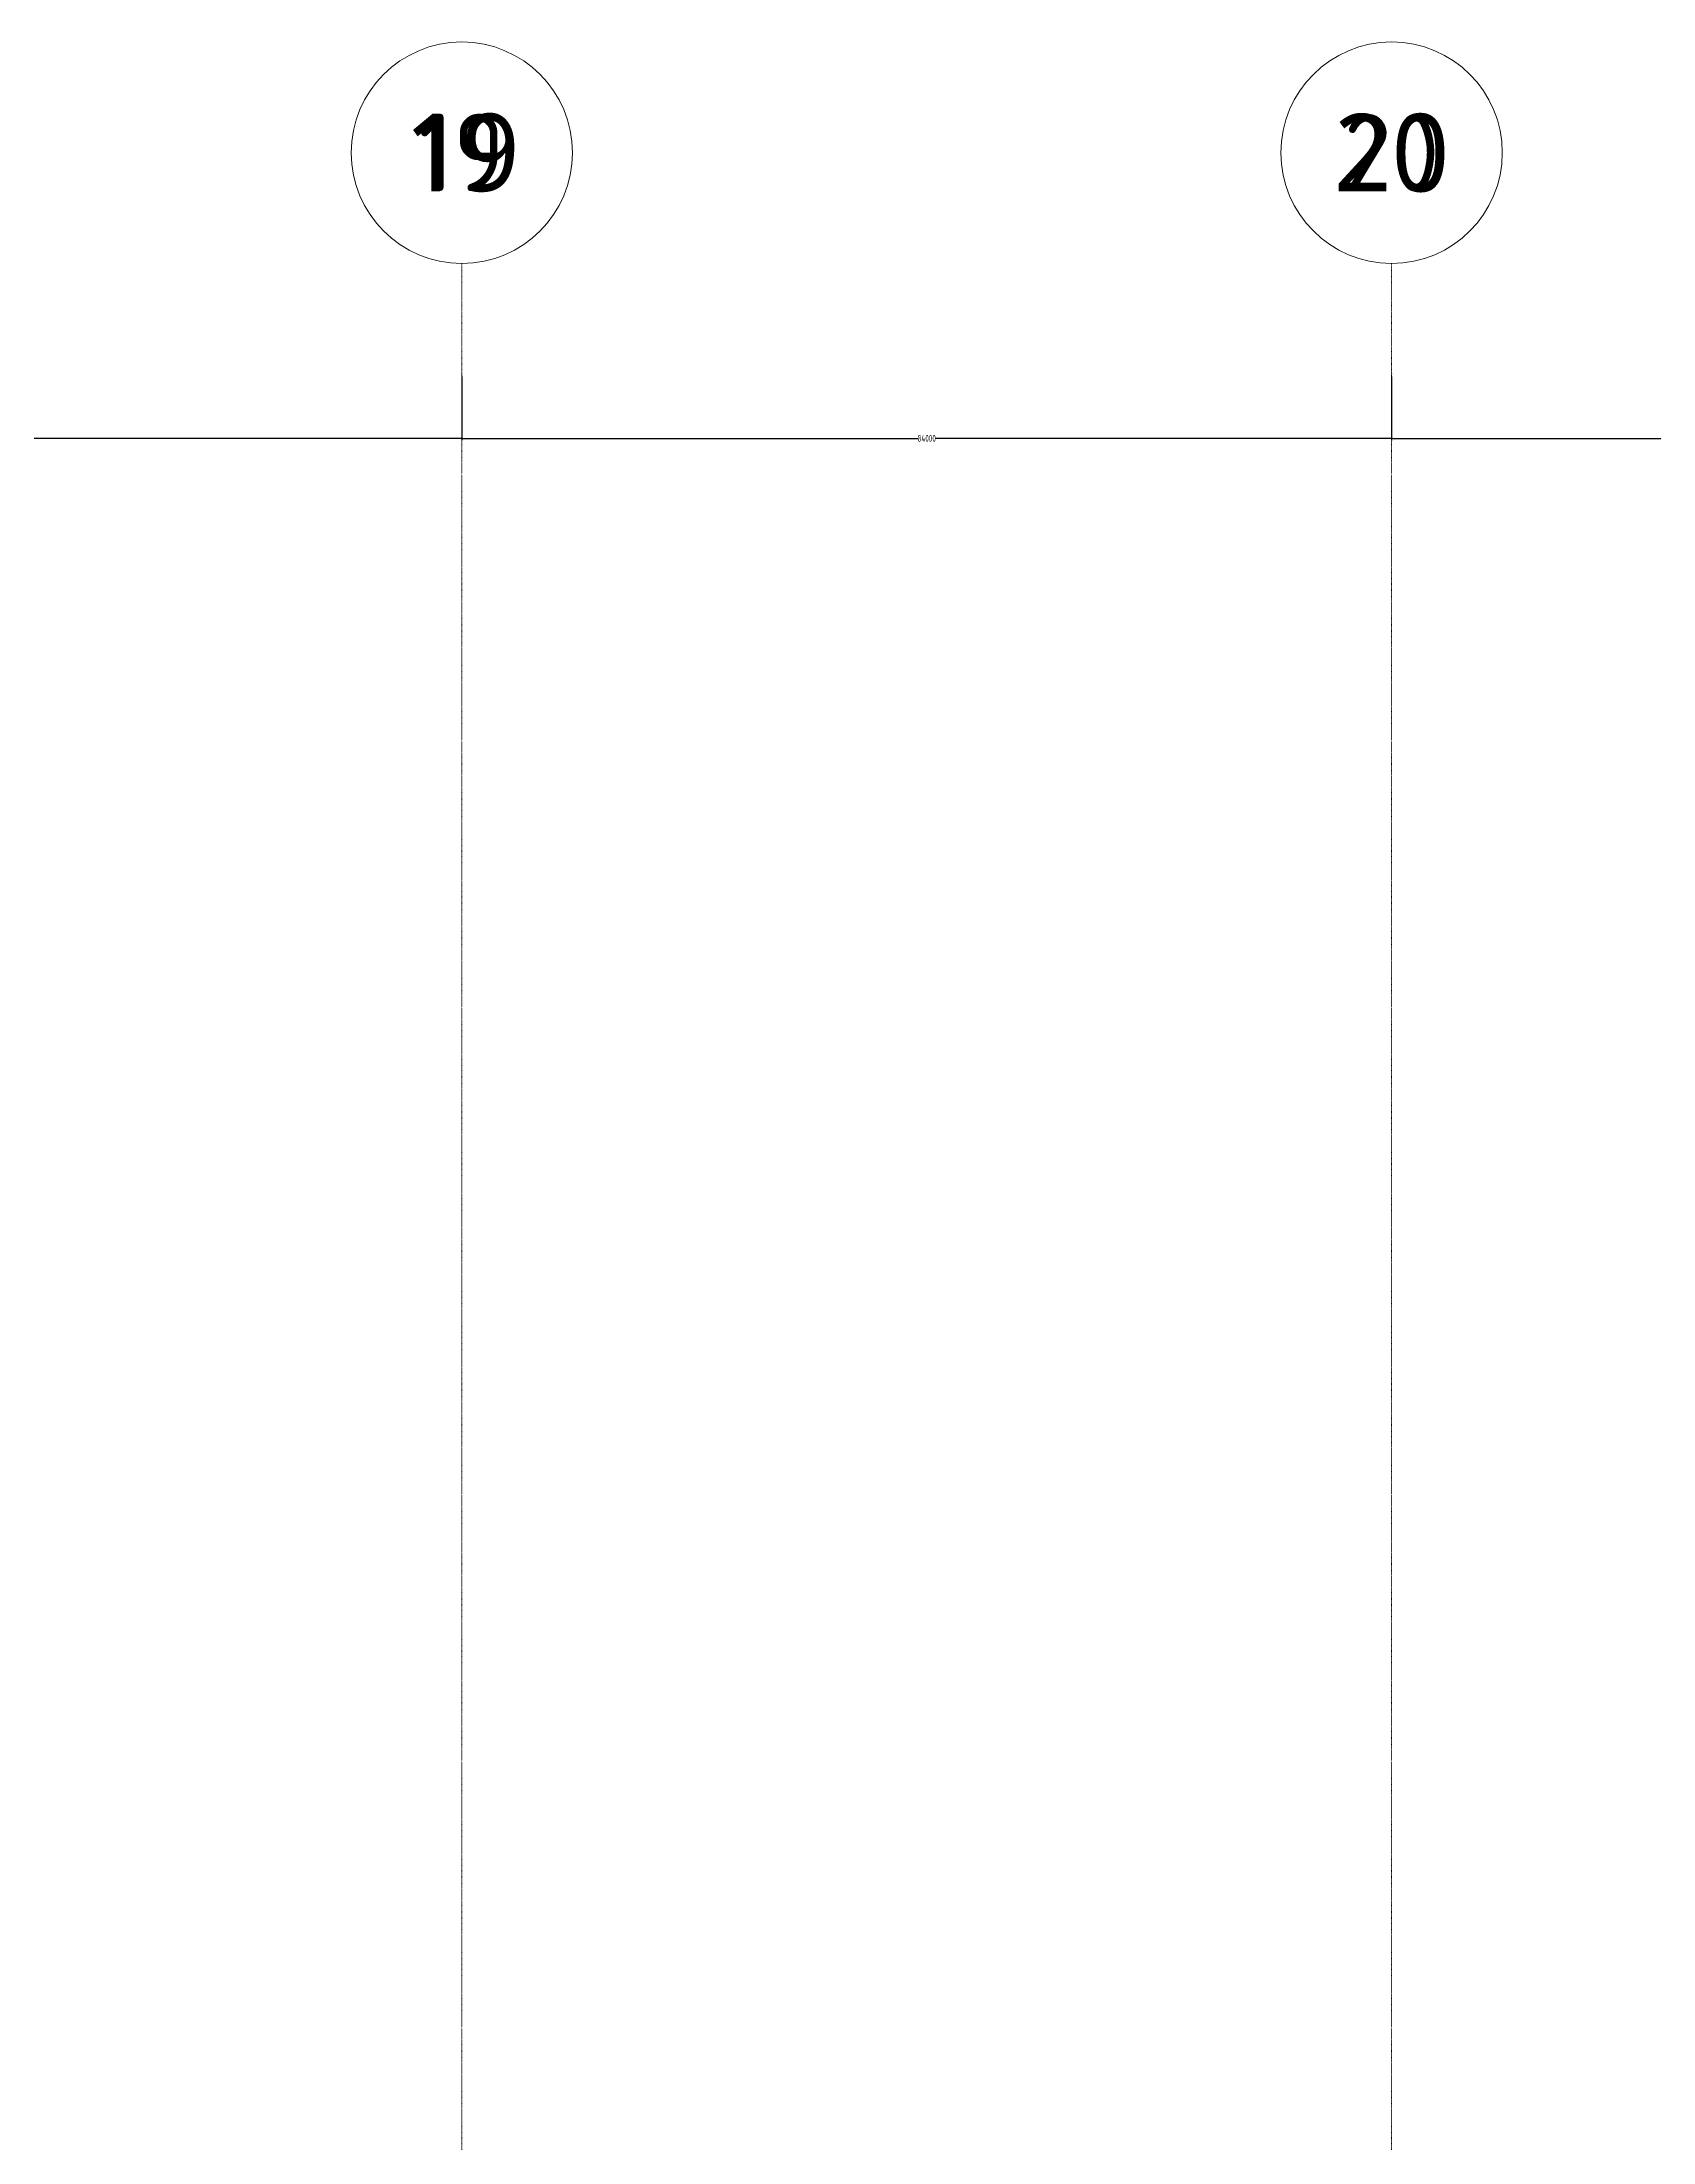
# Model space of a CAD drawing. Extents: x -32000 to 290600, y -29000 to 131250.
# Drawn here: x 155808 to 170361, y 112281 to 131250 of the extents above; entities that cross this region are included whole.
import ezdxf
from ezdxf.enums import TextEntityAlignment as Align

# ---------------------------------------------------------------- set-up
doc = ezdxf.new("R2010")
doc.units = 0
doc.header["$LTSCALE"] = 10
doc.linetypes.add('H12PL3$0$JJP_三點線', pattern=[0.9, 0.3, -0.15, 0, -0.15, 0, -0.15, 0, -0.15])
doc.linetypes.add('XFM7P30ICA$0$H12PL3$0$JJP_三點線', pattern=[0.9, 0.3, -0.15, 0, -0.15, 0, -0.15, 0, -0.15])
for name, color, linetype in [('H12PL3$0$A-DIM', 252, 'Continuous'), ('H12PL3$0$S-GRID', 252, 'Continuous'), ('XFM7P30ICA$0$H12PL3$0$A-DIM', 252, 'Continuous'), ('XFM7P30ICA$0$H12PL3$0$S-GRID', 252, 'Continuous')]:
    doc.layers.add(name, color=color, linetype=linetype)
doc.styles.add('H12PL3$0$dim-txt', font='isocp.shx', dxfattribs={"width": 0.7, "bigfont": 'chineset.shx'})
doc.styles.add('H12PL3$0$Standard', font='', dxfattribs={"width": 0.8})
doc.styles.add('XFM7P30ICA$0$H12PL3$0$dim-txt', font='isocp.shx', dxfattribs={"width": 0.7, "bigfont": 'chineset.shx'})
doc.styles.add('XFM7P30ICA$0$H12PL3$0$Standard', font='isocp.shx', dxfattribs={"bigfont": 'chineset.shx'})
doc.styles.get('H12PL3$0$Standard').set_extended_font_data('Microsoft JhengHei')
doc.dimstyles.new('H12PL3$0$ARCH-dim-200MM', dxfattribs={"dimscale": 200, "dimtxt": 0.3, "dimasz": 0.1, "dimexe": 0.1, "dimexo": 0.1, "dimgap": 0.05, "dimtad": 1, "dimdec": 0, "dimlfac": 10, "dimrnd": 0.5, "dimdsep": 46, "dimtxsty": 'H12PL3$0$dim-txt', "dimblk": 'H12PL3$0$_Dot', "dimcen": 2, "dimclrd": 256, "dimclre": 256, "dimclrt": 256, "dimadec": 0, "dimazin": 0, "dimtfac": 1, "dimtix": 1, "dimtmove": 2, "dimatfit": 3, "dimldrblk": 'H12PL3$0$_OBLIQUE', "dimfxl": 1, "dimtvp": 1, "dimtolj": 1, "dimarcsym": 0})
doc.dimstyles.new('XFM7P30ICA$0$H12PL3$0$ARCH-dim-200MM', dxfattribs={"dimscale": 200, "dimtxt": 0.3, "dimasz": 0.1, "dimexe": 0.1, "dimexo": 0.1, "dimgap": 0.05, "dimtad": 1, "dimdec": 0, "dimlfac": 10, "dimrnd": 0.5, "dimdsep": 46, "dimtxsty": 'XFM7P30ICA$0$H12PL3$0$dim-txt', "dimblk": 'XFM7P30ICA$0$H12PL3$0$_Dot', "dimcen": 2, "dimclrd": 256, "dimclre": 256, "dimclrt": 256, "dimadec": 0, "dimazin": 0, "dimtfac": 1, "dimtix": 1, "dimtmove": 2, "dimatfit": 3, "dimldrblk": 'XFM7P30ICA$0$H12PL3$0$_OBLIQUE', "dimfxl": 1, "dimtvp": 1, "dimtolj": 1, "dimarcsym": 0})

# ---------------------------------------------------------------- blocks, each defined once
blk = doc.blocks.new('*D132')
at = {"layer": 'DEFPOINTS', "color": 0, "linetype": 'Continuous', "transparency": 16777216}
for p in [(151200, 128250), (159600, 128250), (159600, 127670)]:
    blk.add_point(p, dxfattribs=at)
at = {"layer": 'H12PL3$0$A-DIM', "linetype": 'Continuous', "lineweight": -2, "transparency": 16777216}
for p, q in [((151200, 128230), (151200, 127650)), ((159600, 128230), (159600, 127650)), ((151220, 127670), (155321, 127670)), ((159580, 127670), (155479, 127670))]:
    blk.add_line(p, q, dxfattribs=at)
at = {"layer": 'H12PL3$0$A-DIM', "linetype": 'Continuous', "lineweight": 0, "transparency": 16777216, "insert": (155400, 127670), "char_height": 60, "attachment_point": 5, "style": 'H12PL3$0$dim-txt'}
blk.add_mtext('\\A1;84000', dxfattribs=at)
blk = doc.blocks.new('H12PL3$0$_Dot')
blk = doc.blocks.new('H12PL3$0$_OBLIQUE')
at = {"color": 0, "linetype": 'ByBlock', "lineweight": -2}
blk.add_line((-0.5, -0.5), (0.5, 0.5), dxfattribs=at)
blk = doc.blocks.new('*D133')
at = {"layer": 'DEFPOINTS', "color": 0, "linetype": 'Continuous', "transparency": 16777216}
for p in [(159600, 128250), (168000, 128250), (168000, 127670)]:
    blk.add_point(p, dxfattribs=at)
at = {"layer": 'H12PL3$0$A-DIM', "linetype": 'Continuous', "lineweight": -2, "transparency": 16777216}
for p, q in [((159600, 128230), (159600, 127650)), ((168000, 128230), (168000, 127650)), ((159620, 127670), (163721, 127670)), ((167980, 127670), (163879, 127670))]:
    blk.add_line(p, q, dxfattribs=at)
at = {"layer": 'H12PL3$0$A-DIM', "linetype": 'Continuous', "lineweight": 0, "transparency": 16777216, "insert": (163800, 127670), "char_height": 60, "attachment_point": 5, "style": 'H12PL3$0$dim-txt'}
blk.add_mtext('\\A1;84000', dxfattribs=at)
blk = doc.blocks.new('*D134')
at = {"layer": 'DEFPOINTS', "color": 0, "linetype": 'Continuous', "transparency": 16777216}
for p in [(168000, 128250), (176400, 128250), (176400, 127670)]:
    blk.add_point(p, dxfattribs=at)
at = {"layer": 'H12PL3$0$A-DIM', "linetype": 'Continuous', "lineweight": -2, "transparency": 16777216}
for p, q in [((168000, 128230), (168000, 127650)), ((176400, 128230), (176400, 127650)), ((168020, 127670), (172121, 127670)), ((176380, 127670), (172279, 127670))]:
    blk.add_line(p, q, dxfattribs=at)
at = {"layer": 'H12PL3$0$A-DIM', "linetype": 'Continuous', "lineweight": 0, "transparency": 16777216, "insert": (172200, 127670), "char_height": 60, "attachment_point": 5, "style": 'H12PL3$0$dim-txt'}
blk.add_mtext('\\A1;84000', dxfattribs=at)
blk = doc.blocks.new('XFM7P30ICA$0$H12PL3$0$_Dot')
at = {"color": 0, "linetype": 'ByBlock', "lineweight": -2}
blk.add_line((-0.5, 0), (-1, 0), dxfattribs=at)
at = {"color": 0, "linetype": 'ByBlock', "const_width": 0.5}
blk.add_lwpolyline([(-0.25, 0, 1), (0.25, 0, 1)], format="xyb", close=True, dxfattribs=at)
blk = doc.blocks.new('*D651')
at = {"layer": 'DEFPOINTS', "color": 0, "linetype": 'Continuous', "transparency": 16777216}
for p in [(151200, 128250), (159600, 128250), (159600, 127670)]:
    blk.add_point(p, dxfattribs=at)
at = {"layer": 'XFM7P30ICA$0$H12PL3$0$A-DIM', "linetype": 'Continuous', "lineweight": -2, "transparency": 16777216}
for p, q in [((151200, 128230), (151200, 127650)), ((159600, 128230), (159600, 127650)), ((151220, 127670), (155321, 127670)), ((159580, 127670), (155479, 127670))]:
    blk.add_line(p, q, dxfattribs=at)
at = {"layer": 'XFM7P30ICA$0$H12PL3$0$A-DIM', "linetype": 'Continuous', "lineweight": -2, "transparency": 16777216, "xscale": 20, "yscale": 20, "zscale": 20, "rotation": 180}
blk.add_blockref('XFM7P30ICA$0$H12PL3$0$_Dot', (151200, 127670), dxfattribs=at)
at = {"layer": 'XFM7P30ICA$0$H12PL3$0$A-DIM', "linetype": 'Continuous', "lineweight": -2, "transparency": 16777216, "xscale": 20, "yscale": 20, "zscale": 20}
blk.add_blockref('XFM7P30ICA$0$H12PL3$0$_Dot', (159600, 127670), dxfattribs=at)
at = {"layer": 'XFM7P30ICA$0$H12PL3$0$A-DIM', "linetype": 'Continuous', "lineweight": 0, "transparency": 16777216, "insert": (155400, 127670), "char_height": 60, "attachment_point": 5, "style": 'XFM7P30ICA$0$H12PL3$0$dim-txt'}
blk.add_mtext('\\A1;84000', dxfattribs=at)
blk = doc.blocks.new('XFM7P30ICA$0$H12PL3$0$_OBLIQUE')
at = {"color": 0, "linetype": 'ByBlock', "lineweight": -2}
blk.add_line((-0.5, -0.5), (0.5, 0.5), dxfattribs=at)
blk = doc.blocks.new('*D652')
at = {"layer": 'DEFPOINTS', "color": 0, "linetype": 'Continuous', "transparency": 16777216}
for p in [(159600, 128250), (168000, 128250), (168000, 127670)]:
    blk.add_point(p, dxfattribs=at)
at = {"layer": 'XFM7P30ICA$0$H12PL3$0$A-DIM', "linetype": 'Continuous', "lineweight": -2, "transparency": 16777216}
for p, q in [((159600, 128230), (159600, 127650)), ((168000, 128230), (168000, 127650)), ((159620, 127670), (163721, 127670)), ((167980, 127670), (163879, 127670))]:
    blk.add_line(p, q, dxfattribs=at)
at = {"layer": 'XFM7P30ICA$0$H12PL3$0$A-DIM', "linetype": 'Continuous', "lineweight": -2, "transparency": 16777216, "xscale": 20, "yscale": 20, "zscale": 20, "rotation": 180}
blk.add_blockref('XFM7P30ICA$0$H12PL3$0$_Dot', (159600, 127670), dxfattribs=at)
at = {"layer": 'XFM7P30ICA$0$H12PL3$0$A-DIM', "linetype": 'Continuous', "lineweight": -2, "transparency": 16777216, "xscale": 20, "yscale": 20, "zscale": 20}
blk.add_blockref('XFM7P30ICA$0$H12PL3$0$_Dot', (168000, 127670), dxfattribs=at)
at = {"layer": 'XFM7P30ICA$0$H12PL3$0$A-DIM', "linetype": 'Continuous', "lineweight": 0, "transparency": 16777216, "insert": (163800, 127670), "char_height": 60, "attachment_point": 5, "style": 'XFM7P30ICA$0$H12PL3$0$dim-txt'}
blk.add_mtext('\\A1;84000', dxfattribs=at)
blk = doc.blocks.new('*D653')
at = {"layer": 'DEFPOINTS', "color": 0, "linetype": 'Continuous', "transparency": 16777216}
for p in [(168000, 128250), (176400, 128250), (176400, 127670)]:
    blk.add_point(p, dxfattribs=at)
at = {"layer": 'XFM7P30ICA$0$H12PL3$0$A-DIM', "linetype": 'Continuous', "lineweight": -2, "transparency": 16777216}
for p, q in [((168000, 128230), (168000, 127650)), ((176400, 128230), (176400, 127650)), ((168020, 127670), (172121, 127670)), ((176380, 127670), (172279, 127670))]:
    blk.add_line(p, q, dxfattribs=at)
at = {"layer": 'XFM7P30ICA$0$H12PL3$0$A-DIM', "linetype": 'Continuous', "lineweight": -2, "transparency": 16777216, "xscale": 20, "yscale": 20, "zscale": 20, "rotation": 180}
blk.add_blockref('XFM7P30ICA$0$H12PL3$0$_Dot', (168000, 127670), dxfattribs=at)
at = {"layer": 'XFM7P30ICA$0$H12PL3$0$A-DIM', "linetype": 'Continuous', "lineweight": -2, "transparency": 16777216, "xscale": 20, "yscale": 20, "zscale": 20}
blk.add_blockref('XFM7P30ICA$0$H12PL3$0$_Dot', (176400, 127670), dxfattribs=at)
at = {"layer": 'XFM7P30ICA$0$H12PL3$0$A-DIM', "linetype": 'Continuous', "lineweight": 0, "transparency": 16777216, "insert": (172200, 127670), "char_height": 60, "attachment_point": 5, "style": 'XFM7P30ICA$0$H12PL3$0$dim-txt'}
blk.add_mtext('\\A1;84000', dxfattribs=at)
blk = doc.blocks.new('H12PL3')
at = {"layer": 'H12PL3$0$S-GRID', "linetype": 'H12PL3$0$JJP_三點線', "lineweight": 0}
for p, q in [((159600, 128250), (159600, 129250)), ((168000, 128250), (168000, 129250)), ((159600, 128250), (159600, -28000)), ((168000, 128250), (168000, -28000))]:
    blk.add_line(p, q, dxfattribs=at)
at = {"layer": 'H12PL3$0$S-GRID', "lineweight": 0}
for centre in [(159600, 130250), (168000, 130250)]:
    blk.add_circle(centre, 1000, dxfattribs=at)
at = {"layer": 'H12PL3$0$S-GRID', "linetype": 'H12PL3$0$JJP_三點線', "lineweight": 0}
for p in [(159600, 128250), (159600, 128250), (168000, 128250), (168000, 128250)]:
    blk.add_point(p, dxfattribs=at)
at = {"layer": 'H12PL3$0$S-GRID', "style": 'H12PL3$0$Standard'}
for s, p in [('19', (159600, 130602.36)), ('20', (168000, 130600))]:
    blk.add_text(s, height=700, dxfattribs=at).set_placement(p, align=Align.TOP_CENTER)
at = {"layer": 'H12PL3$0$A-DIM', "linetype": 'Continuous', "lineweight": 0}
for base, p1, p2, picture, middle in [((159600, 127670), (151200, 128250), (159600, 128250), '*D132', (155400, 127670)), ((168000, 127670), (159600, 128250), (168000, 128250), '*D133', (163800, 127670)), ((176400, 127670), (168000, 128250), (176400, 128250), '*D134', (172200, 127670))]:
    dim = blk.add_linear_dim(base=base, p1=p1, p2=p2, dimstyle='H12PL3$0$ARCH-dim-200MM', dxfattribs=at)
    dim.commit()
    dim.dimension.update_dxf_attribs({"geometry": picture, "text_midpoint": middle, "dimtype": 128})
blk = doc.blocks.new('XFM7P30ICA$0$H12PL3')
at = {"layer": 'XFM7P30ICA$0$H12PL3$0$S-GRID', "linetype": 'XFM7P30ICA$0$H12PL3$0$JJP_三點線', "lineweight": 0}
for p, q in [((159600, 128250), (159600, 129250)), ((168000, 128250), (168000, 129250)), ((159600, 128250), (159600, -28000)), ((168000, 128250), (168000, -28000))]:
    blk.add_line(p, q, dxfattribs=at)
at = {"layer": 'XFM7P30ICA$0$H12PL3$0$S-GRID', "lineweight": 0}
for centre in [(159600, 130250), (168000, 130250)]:
    blk.add_circle(centre, 1000, dxfattribs=at)
at = {"layer": 'XFM7P30ICA$0$H12PL3$0$S-GRID', "linetype": 'XFM7P30ICA$0$H12PL3$0$JJP_三點線', "lineweight": 0}
for p in [(159600, 128250), (159600, 128250), (168000, 128250), (168000, 128250)]:
    blk.add_point(p, dxfattribs=at)
at = {"layer": 'XFM7P30ICA$0$H12PL3$0$S-GRID', "style": 'XFM7P30ICA$0$H12PL3$0$Standard'}
for s, p in [('19', (159600, 130602.36)), ('20', (168000, 130600))]:
    blk.add_text(s, height=700, dxfattribs=at).set_placement(p, align=Align.TOP_CENTER)
at = {"layer": 'XFM7P30ICA$0$H12PL3$0$A-DIM', "linetype": 'Continuous', "lineweight": 0}
for base, p1, p2, picture, middle in [((159600, 127670), (151200, 128250), (159600, 128250), '*D651', (155400, 127670)), ((168000, 127670), (159600, 128250), (168000, 128250), '*D652', (163800, 127670)), ((176400, 127670), (168000, 128250), (176400, 128250), '*D653', (172200, 127670))]:
    dim = blk.add_linear_dim(base=base, p1=p1, p2=p2, dimstyle='XFM7P30ICA$0$H12PL3$0$ARCH-dim-200MM', dxfattribs=at)
    dim.commit()
    dim.dimension.update_dxf_attribs({"geometry": picture, "text_midpoint": middle, "dimtype": 128})
blk = doc.blocks.new('XFM7P30ICA')
blk.add_blockref('XFM7P30ICA$0$H12PL3', (0, 0))

msp = doc.modelspace()

# ---------------------------------------------------------------- block references
for name in ['H12PL3', 'XFM7P30ICA']:
    msp.add_blockref(name, (0, 0))

doc.saveas('drawing.dxf')
